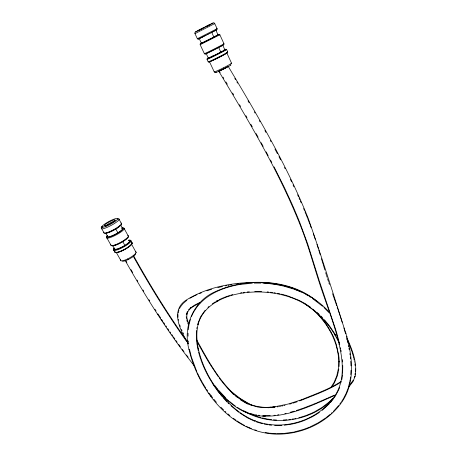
<?xml version="1.0" encoding="UTF-8"?>
<svg xmlns="http://www.w3.org/2000/svg" width="457" height="457" viewBox="0 0 457 457"><rect width="100%" height="100%" fill="white"/><g stroke="black" fill="none" stroke-linecap="round" stroke-linejoin="round"><path stroke-width="0.69" d="M339.254 361.51L339.083 366.531M188.05 333.256L188.05 336.163M177.984 314.479L177.984 317.307M350.993 370.336L350.753 374.557M355.306 371.284L355.329 368.799M342.63 373.363L342.761 365.589M196.556 330.48L196.63 341.111M342.516 374.729L341.887 379.459M188.255 329.845L188.992 324.699L190.358 319.477M186.222 314.982L187.37 311.4M200.08 302.911C194.716 305.699 188.267 308.138 186.764 314.502L186.976 313.508L186.81 317.518L188.655 323.95M350.279 378.784L350.508 376.974M354.952 374.637L355.146 373.318M196.784 328.52L196.938 327.543M338.5 370.873L338.803 369.022M349.799 381.538L350.119 379.733M243.37 292.943C224.827 295.393 203.194 304.739 198.07 324.55L198.138 324.293C196.11 332.296 196.681 340.733 198.304 348.754L198.235 348.423C201.628 364.172 209.112 378.842 218.783 391.649L218.549 391.352C228.209 403.857 240.365 415.099 255.246 420.937L254.977 420.834C280.644 430.745 311.754 422.525 330.085 402.269L329.937 402.446C335.821 395.871 339.974 387.719 341.459 378.996L341.39 379.379C343.436 367.617 341.75 355.58 339.134 344.052L339.225 344.447C334.661 325.053 327.286 306.481 320.968 287.624C314.165 267.236 308.692 246.403 300.763 226.404C279.198 171.769 248.859 121.174 218.623 71.012M355.06 376.437C357.671 363.338 352.404 350.148 347.149 338.38M178.156 313.028L178.464 311.571M338.397 371.49L337.203 376.185L334.558 382.538M349.696 382.138L348.217 387.884M354.215 377.608L354.586 376.282M355.158 376.082L353.072 381.526L348.919 386.759M197.578 324.407L200.509 316.872L205.102 310.286M114.77 221.222L115.073 220.251M113.599 248.962L113.422 249.528L114.593 251.607L115.193 251.801M178.67 310.874L178.967 309.943M132.039 243.741L132.222 243.17L131.068 241.079L130.462 240.885M207.238 58.645L207.015 59.313L208.186 61.804L208.826 62.038M227.506 52.646L227.729 51.972L226.581 49.465L225.941 49.23M348.017 388.45L346.086 393.494L343.555 398.39M339.02 389.147L339.728 387.313M191.494 316.387L193.425 312.394M128.103 259.627L127.48 258.999M338.746 389.752L335.289 396.219L330.451 402.617M353.232 380.11L349.491 385.485M179.544 308.566L180.235 307.247M333.69 384.091L334.267 383.057M193.694 311.903L197.058 306.864M180.504 306.824L183.08 303.517L186.873 300.278M332.113 386.622L333.399 384.605M341.602 401.537L343.258 398.927M339.808 404.062L340.882 402.543M330.679 387.793L334.141 382.286L336.735 376.037L338.323 368.936L338.763 361.481L338.78 361.875C338.591 351.919 335.735 342.15 331.274 333.296L331.451 333.656C326.521 323.962 319.603 315.279 311.206 308.366L311.474 308.589L304.122 303.282M222.422 45.294L222.759 45.214L206.198 53.555L208.323 58.09M338.637 405.536L333.473 411.311M188.998 349.354C198.332 390.318 231.596 433.133 276.731 434.15C301.866 434.481 327.623 422.771 342.025 401.817C355.238 382.589 352.467 357.682 346.789 336.363M197.39 306.436C207.627 293.691 223.736 287.242 239.468 284.54M188.513 309.835L189.215 309.075M329.491 403.645L322.202 410.335M205.324 53.989A0.76 0.725 84.7 0 1 204.353 53.635L200.172 44.717A0.765 0.731 83.7 0 1 200.503 43.695L201.828 42.981M206.244 53.555L206.627 53.241M332.782 398.453L328.749 402.309L322.339 407.227M333.136 398.795C310.543 422.091 271.932 427.432 243.867 411.083M331.182 413.471L332.096 412.608M207.929 307.39L208.946 306.476M330.222 414.299L326.304 417.492M199.875 302.443L194.613 305.116L189.992 308.338M189.906 308.406L191.037 307.464M213.082 31.664L211.7 32.367L213.859 37.051L218 34.841L215.875 30.196L215.441 30.385M340.973 381.549C328.754 389.467 314.759 394.225 301.369 399.795M341.288 381.938C328.429 390.181 313.782 395.254 299.666 400.92M325.79 417.869L318.278 422.799L310.046 426.924M223.622 44.763A0.765 0.725 89.9 0 0 223.964 43.741L219.851 34.755A0.771 0.731 88.6 0 0 218.874 34.389L215.338 36.286M200.532 43.695L201.657 43.084M202.857 28.151L195.533 31.921A1.291 1.222 82.8 0 0 194.979 33.641L197.367 38.731A0.771 0.731 83.1 0 0 198.349 39.091L201.965 37.297M212.282 303.848L213.065 303.305M317.541 413.659L319.437 412.368M321.859 407.558L314.776 411.688M213.459 303.037L215.407 301.803M215.841 30.219L213.619 31.379M317.038 413.973L312.445 416.698L304.888 420.234M206.141 26.557L213.105 22.976A1.297 1.222 87.1 0 1 214.744 23.587L217.092 28.717A0.777 0.731 87.8 0 1 216.749 29.751L213.185 31.607M200.395 44.569L219.851 34.755L219.331 34.966M189.963 298.244L192.985 296.582M216.401 301.214L217.915 300.363L216.378 301.226M218.657 300.546L216.161 301.94M207.712 52.618L208.072 52.418M197.601 38.599L217.092 28.717L216.789 28.86M214.242 23.85L214.744 23.587L195.002 33.624L195.402 33.435M215.241 36.354L213.31 37.331M201.634 28.78L198.395 30.465L201.554 28.888M206.541 26.352L210.243 24.432L207.101 25.998M212.716 31.847L213.613 31.396M212.168 37.914L213.488 37.251M204.159 27.494L201.531 28.814M204.45 27.42L206.398 26.443M210.009 33.23L212.522 31.95M212.859 37.577L210.974 38.525M203.171 28.071L195.533 31.921M204.085 27.511L206.661 26.203M202.017 28.677L204.593 27.271M207.347 34.583L208.192 34.149M208.032 34.241L210.049 33.212M210.203 38.931L211.551 38.245M205.884 26.615L213.099 22.976M204.673 35.943L205.993 35.275M205.747 35.395L207.581 34.464M208.843 39.616L209.746 39.148M209.523 39.273L210.363 38.834M202.817 36.874L203.999 36.274M203.416 36.577L205.147 35.692M208.523 39.765L205.593 41.25M209.135 39.456L207.501 40.296M202.434 37.063L198.372 39.085M202.251 37.16L202.931 36.811M206.21 40.941L206.85 40.622M204.993 41.547L206.176 40.941M204.428 41.827L205.627 41.216M204.605 41.724L201.4 43.306L199.263 38.634M204.136 41.953L201.383 43.255M218.983 299.809L221.245 298.695M193.482 296.319L194.973 295.588M215.567 30.339L216.704 29.768M311.588 413.237L314.256 411.963M217.875 34.835L218.829 34.406M331.971 396.19L334.358 395.094M335.175 395.271C311.531 405.61 286.768 418.064 260.222 415.921C241.05 414.465 225.878 400.663 214.681 386.125M195.47 295.348L196.978 294.662M328.035 397.95L331.411 396.442M324.67 399.418L327.469 398.196M320.3 401.32L324.104 399.664M221.828 298.444L223.57 297.696M311.046 413.471L306.116 415.459M317.112 402.686L319.666 401.594M312.851 404.456L316.478 402.954M309.446 427.192L303.265 429.523L294.262 431.945M199.492 293.583L201.331 292.851M312.251 404.708L303.465 408.09M224.147 297.444L227.123 296.319M301.534 421.503L304.339 420.469M301.369 399.795L288.236 404.022L274.908 406.719M299.558 409.449L302.814 408.318M303.322 416.413L305.556 415.647M227.729 296.125L229.545 295.525M206.878 290.835L208.746 290.229M298.689 422.428L300.963 421.691M292.783 403.223L297.176 401.8M296.262 410.512L298.907 409.678M209.369 290.029L211.602 289.35M300.489 417.258L302.757 416.578M289.629 404.131L291.52 403.588M230.796 295.142L232.739 294.594M290.275 412.26L294.285 411.134M298.113 422.594L293.417 423.805M298.775 417.698L299.918 417.407M217.778 287.647L220.605 286.962M283.923 405.599L285.037 405.336M284.86 413.591L286.048 413.317M221.222 286.825L222.456 286.55M281.695 406.084L282.809 405.845M294.696 418.635L295.873 418.378M225.552 285.893L226.792 285.642M279.461 406.513L280.581 406.296M292.817 423.947L284.34 425.238M228.037 285.414L229.277 285.185M293.6 432.094L284.18 433.407M292.337 419.052L293.514 418.841M277.222 406.89L278.342 406.701M230.522 284.968L231.768 284.762M240.605 292.868L241.844 292.663M277.61 414.91L278.827 414.716M240.068 284.448L252.333 283.191M288.778 419.566L290.561 419.32M243.17 292.451L244.661 292.263M243.238 292.96C264.786 289.949 290.423 293.543 309.332 306.944L309.035 306.738C319.654 314.119 328.423 323.99 335.038 335.067L334.832 334.718L339.431 343.344M237.034 283.991L238.383 283.826M272.783 406.953L275 406.707L270.458 407.141M273.32 407.387L275.063 407.193M273.297 407.387L274.417 407.261M240.399 283.591L242.416 283.386M273.932 415.35L275.16 415.224M286.996 419.737L283.329 420M247.248 291.96L249.293 291.777M272.835 407.444L268.305 407.735M281.9 425.421L274.594 425.467M246.454 283.049L247.843 282.963M270.573 407.13C256.84 408.558 243.073 403.2 233.356 393.506L233.63 393.763C217.715 378.693 207.244 359.048 196.778 340.065M283.506 433.47L276.725 433.647M270.224 415.642L263.346 415.647M254.749 291.486L261.632 291.526M254.178 283.106L260.964 283.117M268.425 407.73L257.828 407.061L248.608 404.376M262.884 415.63L265.334 415.727M265.334 416.218L262.706 416.116M263.997 282.375C237.509 281.666 209.569 285.791 186.656 299.803C169.49 310.303 180.675 331.171 188.313 343.733M276.051 433.619L269.978 433.219M262.821 283.191L268.373 283.58M267.254 282.592C285.402 283.883 303.602 289.841 317.535 301.831M267.225 283.1L263.963 282.877M273.475 419.817L276.536 420.017M263.809 282.363L267.454 282.603M268.779 283.243L280.352 284.905M267.134 291.863L268.493 292.006M271.589 419.612L267.848 419.098M269.601 283.7L272.658 284.06M269.093 424.947L271.572 425.244M258.468 415.213L259.667 415.356M269.293 433.127L265.174 432.511M270.544 292.223L272.595 292.509M273.269 284.151L275.725 284.517M255.486 414.745L256.674 414.945M266.025 424.456L267.865 424.764M273.966 292.697L275.325 292.931M276.342 284.614L283.603 286.088L293.434 289.001M267.225 419L262.347 417.949M277.359 293.285L280.044 293.845M253.121 414.242L254.303 414.493M264.203 424.085L265.414 424.353M281.026 285.031L284.368 285.785M281.375 294.154L284.026 294.805M285.025 285.956L290.989 287.659M250.79 413.625L252.538 414.088M260.01 423.039L262.392 423.685M284.66 294.982L287.207 295.708M258.696 416.927L261.141 417.652M259.416 422.879L256.337 421.868M104.385 225.421L105.915 225.912M287.83 295.913L299.181 300.392L304.562 303.288L310.771 307.367M254.76 429.843L256.474 430.403M258.085 416.75L252.755 414.802M291.64 287.887L293.594 288.573M248.442 412.871L242.296 410.22M294 289.19L297.324 290.469M254.823 421.303L247.608 417.938L239.942 413.111M294.251 288.795L303.625 293.006M249.733 427.901L251.39 428.592M298.627 291.035L300.58 291.874M249.322 413.311L252.173 414.568M247.797 427.038L249.493 427.798M246.723 403.52L247.968 404.108M250.43 404.599L252.607 405.639M246.134 426.238L247.243 426.769M250.784 404.776L240.256 398.504L230.339 390.878M247.563 403.628L247.888 403.799L236.275 396.23M246.1 403.223L240.359 399.789M243.421 424.816L244.495 425.398M239.519 408.701L241.753 409.952M304.219 293.337L307.75 295.393M241.216 423.57L242.884 424.524M307.133 295.245L308.281 295.913M239.577 422.576L240.673 423.239M237.36 407.364L238.977 408.369M309.435 296.582L310.549 297.29M239.045 422.234L236.92 420.846M312.485 298.524L322.562 306.287M233.321 418.281L235.881 420.126M233.773 404.839L235.281 405.953M238.805 412.305L231.008 405.833M232.145 393.02L234.704 395.054M233.27 404.468L229.717 401.56M228.894 401.172L219.383 393.1M235.743 396.248L236.657 397.013M224.661 397.099L221.485 394.345M227.877 413.865L229.86 415.544M312.908 309.166L315.147 311.166M316.701 312.091L319.254 314.427M224.993 411.266L225.947 412.14M219.708 392.734L221.034 393.951M323.939 307.555L329.2 312.799M233.041 393.888L233.293 394.117L228.106 388.907L221.976 381.658M227.952 402.903L228.82 403.748M225.432 397.584L218.903 390.524M223.593 409.929L220.857 407.187M320.905 316.027L322.511 317.661M227.112 402.034L222.919 397.499M329.571 312.457C301.563 281.369 252.441 274.377 215.218 291.715C193.225 301.129 182.629 327.075 189.055 349.679M318.152 314.102L325.767 323.293L331.885 333.421M324.447 319.763L329.543 325.978L335.461 334.798M220.503 394.631L222.113 396.545M213.887 399.298L216.435 402.354M217.189 388.467L218.046 389.518M192.848 363.258L193.717 364.349M194.642 366.308C168.502 333.273 146.12 297.421 125.367 260.816M218.56 392.169L219.337 393.157M215.07 385.817L216.327 387.416M211.842 396.687L212.659 397.733M218.172 391.678L218.377 391.94L213.956 385.754L208.306 376.402M186.427 354.963L188.13 357.191M221.576 381.149L219.24 378.048M213.031 383.966L214.259 385.588M182.332 349.434L183.971 351.644M211.237 395.899L211.437 396.168L209.283 393.226M210.837 396.19L211.054 396.493M208.478 392.974L208.7 393.277M178.687 344.378L180.309 346.629M188.05 342.567L180.823 332.296L181.046 332.61C164.012 307.909 148.336 282.283 133.764 256.057M184.879 338.991L186.467 341.213M187.656 342.881L188.45 343.99M218.469 377.002L210.06 364.366M173.34 336.792L174.848 338.934M175.974 340.545L177.099 342.15M180.418 332.599L184.685 338.723M169.981 331.902L170.724 332.987M171.849 334.615L172.597 335.706M206.593 389.335L207.741 391.015M180.618 332.885C163.572 308.172 147.879 282.54 133.295 256.308M165.874 325.847L166.622 326.955M167.742 328.606L168.862 330.262M161.784 319.711L162.898 321.385M163.64 322.505L164.76 324.179M158.076 314.056L160.67 318.015M157.465 314.056L157.654 314.347M161.167 319.711L161.367 320.009M154.952 309.212L156.06 310.931M204.759 386.473L205.856 388.193M148.971 299.729L149.719 300.917M143.012 290.029L143.755 291.246M219.469 71.281L220.183 72.457M223.05 77.176L223.764 78.353M228.134 66.248C257.577 115.495 286.939 165.217 308.315 218.612C322.036 257.685 334.358 297.284 346.892 336.752M207.387 359.962L209.717 363.823M225.918 81.889L227.323 84.231M202.657 382.983L204.393 385.902M234.795 78.438L235.498 79.621M236.903 81.98L237.606 83.157M137.083 280.107L137.768 281.255M232.596 93.017L233.687 94.856M239.502 104.687L240.571 106.515M207.055 359.413L201.88 350.388M130.965 269.59L132.661 272.521M248.008 100.826L249.076 102.671M335.272 334.484L336.266 336.198M245.912 115.684L246.974 117.535M254.389 111.879L255.052 113.045M126.178 261.17L126.863 262.375M250.87 124.321L252.258 126.778M106.921 237.966L110.754 244.792M105.784 233.333L107.635 236.635M112.782 245.797L114.616 249.059M116.461 252.727L120.528 259.976A1.114 1.04 15.5 0 0 120.894 260.364M259.365 120.631L260.062 121.87M115.718 228.917L117.883 232.813M122.722 241.525L124.858 245.375M256.074 133.53L258.114 137.203M200.657 379.424L202.308 382.4M199.103 345.372L201.571 349.828M131.45 244.021L136.146 252.532M120.814 225.227L122.636 228.534M264.906 130.548L265.923 132.399M336.883 337.295L337.46 338.346M196.647 340.876L198.795 344.812M187.084 340.425L187.753 341.647M261.17 142.704L263.158 146.36M270.321 140.425L270.984 141.659M266.14 151.844L268.145 155.603M274.937 149.016L277.405 153.701M270.481 159.99L271.789 162.492M207.992 375.843L204.627 369.079M278.97 156.677L280.604 159.841M198.806 375.86L200.326 378.824M274.074 166.874L284.562 187.89L292.651 205.433M183.091 332.81L183.651 333.907M284.477 167.433L285.117 168.696M332.233 334.147L332.987 335.712M290.412 179.412L291.589 181.875M197.361 372.849L198.504 375.266M346.96 339.157L348.8 343.207M181.498 329.417L182.029 330.548M293.063 184.954L293.925 186.799M209.477 61.712L214.219 71.835A1.245 1.2 88 0 0 215.818 72.412M231.002 63.255A9.677 0.537 -26.6 0 1 223.227 67.933L223.696 69.024M218.68 47.517L220.805 52.132M226.849 52.978L231.522 63.169M222.753 45.209L224.855 49.784M297.61 194.796L298.45 196.641M298.998 197.87L299.809 199.715M300.352 200.943L301.163 202.788M204.376 368.502L201.72 362.098M333.222 336.243L333.913 337.832M292.92 206.038L299.027 220.537M196.796 371.644L191.369 356.991M303.625 208.541L304.425 210.471M304.956 211.757L305.756 213.682M349.022 343.75L351.901 351.479M306.013 214.322L307.555 218.178M299.284 221.165L307.59 243.65L319.146 280.398M334.141 338.357L335.192 341.042M307.812 218.817L309.795 223.959M187.69 322.848L188.193 324.156M310.029 224.593L311.2 227.775M179.704 324.938L180.264 326.469M200.772 359.436L201.48 361.43M335.415 341.687L336.095 343.63M332.57 293.725L335.352 301.78M313.285 233.504L315.25 239.217M335.575 302.431L336.695 305.687M337.14 306.99L337.814 308.943M338.031 309.595L339.991 315.439M328.857 282.723L329.434 284.46M187.233 321.551L187.33 321.837L186.702 319.672M319.334 280.986L336.049 330.634M316.964 244.369L318.438 248.934M327.538 278.656L328.48 281.563M340.208 316.09L342.207 322.311M199.469 355.397L200.537 358.768M326.487 275.308L327.115 277.319M318.849 250.236L320.254 254.778M325.652 272.612L326.275 274.634M352.084 352.033L353.244 356.02M336.295 344.287L338.86 356.043M321.454 258.702L323.059 264.032M323.259 264.694L324.853 269.961M343.904 327.926L345.406 333.142M336.255 331.308L339.717 344.321L339.631 343.972M198.538 351.993L199.281 354.718M191.203 356.374L189.552 349.559M345.898 332.999L345.995 333.387M353.415 356.694L353.752 358.037M346.555 337.523L347.229 340.214M347.537 341.568L347.851 342.916M198.218 350.616L197.207 345.635M353.901 358.716L354.198 360.076M348.423 345.578L348.697 346.897M340.459 347.771L340.711 349.034M348.948 348.228L349.194 349.554M340.962 350.302L341.179 351.57M178.23 319.317L178.396 320.288M354.529 361.767L354.592 362.138M186.473 318.615L186.216 316.69M196.75 342.407L197.116 344.989M349.862 353.552L350.039 354.895M354.872 363.852L355.095 365.583M350.308 356.9L350.513 358.814M342.333 359.619L342.544 362.007M338.945 356.683L339.265 361.853M188.307 341.002L188.404 342.202M350.742 361.373L350.982 365.868M227.889 66.499A5.318 0.303 -26.5 0 1 223.622 68.853A5.318 0.303 -26.5 0 1 219.046 70.926M226.729 52.869A10.454 0.423 -26.7 0 1 218.143 57.828A10.454 0.423 -26.7 0 1 209.632 61.438M227.397 52.035A10.939 0.434 -26.7 0 1 217.932 57.393A10.939 0.434 -26.7 0 1 208.546 61.484M224.284 50.356A10.957 0.394 -26.7 0 1 223.844 51.161A10.957 0.394 -26.7 0 1 210.751 57.776A10.957 0.394 -26.7 0 1 208.541 58.307M210.923 56.999A10.957 0.394 -26.7 0 1 213.39 55.697M219.617 52.561A10.957 0.394 -26.7 0 1 220.937 51.927M224.164 49.899A10.471 0.366 -26.7 0 1 222.999 51.024A10.471 0.366 -26.7 0 1 210.631 57.251A10.471 0.366 -26.7 0 1 208.689 57.685M224.09 50.019A9.254 0.326 -26.7 0 1 217.349 53.92A9.254 0.326 -26.7 0 1 208.575 57.873M223.639 43.832A10.985 0.297 -26.8 0 1 213.722 49.247A10.985 0.297 -26.8 0 1 204.953 53.218M223.324 44.843A10.248 0.286 -26.7 0 1 213.739 50.076A10.248 0.286 -26.7 0 1 206.13 53.446M207.552 52.652A10.248 0.286 -26.7 0 1 208.004 52.412M230.499 64.905A8.46 0.486 -26.5 0 1 223.347 69.196A8.46 0.486 -26.5 0 1 216.31 71.96M223.227 67.933A9.677 0.537 -26.6 0 1 214.533 71.503M226.369 53.092A9.723 0.388 -26.7 0 1 218.457 57.639A9.723 0.388 -26.7 0 1 209.797 61.427M131.256 242.29A10.025 2.154 -28.5 0 1 124.955 249.025A10.025 2.154 -28.5 0 1 114.593 251.607M131.787 243.021A9.58 2.062 -28.5 0 1 124.487 249.671A9.58 2.062 -28.5 0 1 115.135 251.996M105.881 226.004A4.958 0.88 -28.2 0 1 110.057 222.93A4.958 0.88 -28.2 0 1 114.598 221.428M128.606 240.416A10.037 2.119 -28.4 0 1 129.034 243.41A10.037 2.119 -28.4 0 1 117.243 249.876A10.037 2.119 -28.4 0 1 114.41 248.202M128.531 240.171A9.591 2.022 -28.4 0 1 128.383 243.221A9.591 2.022 -28.4 0 1 117.42 249.231A9.591 2.022 -28.4 0 1 114.273 247.985M118.574 218.794A10.145 1.799 -28.2 0 1 109.057 226.478A10.145 1.799 -28.2 0 1 103.156 226.255M117.649 219.006A1.137 1.074 22.5 0 1 119.18 219.497L121.533 223.776A0.68 0.646 21.3 0 1 121.265 224.644M101.82 226.666A1.137 1.068 23.1 0 0 101.38 228.112L103.762 232.356A0.68 0.64 22.1 0 0 103.962 232.579M129.045 240.656A8.477 1.788 -28.4 0 1 122.699 246.62A8.477 1.788 -28.4 0 1 114.633 248.374M126.892 238.291A8.494 1.737 -28.4 0 1 114.147 245.358M120.916 223.039A10.128 1.862 -28.2 0 1 113.416 229.797A10.128 1.862 -28.2 0 1 103.882 232.145M121.276 224.204A9.448 1.748 -28.2 0 1 113.69 230.265A9.448 1.748 -28.2 0 1 104.619 233.11M127.771 235.486A10.06 2.051 -28.4 0 1 120.454 242.444A10.06 2.051 -28.4 0 1 110.868 244.569M128.16 237.16A0.674 0.64 17.9 0 0 128.434 236.303L124.304 228.803A0.68 0.64 19.9 0 0 123.396 228.511M128.206 236.823A9.386 1.919 -28.4 0 1 120.722 242.895A9.386 1.919 -28.4 0 1 111.697 245.695M121.905 228.277A10.1 1.942 -28.3 0 1 122.208 231.059A10.1 1.942 -28.3 0 1 110.326 237.531A10.1 1.942 -28.3 0 1 107.601 236.069M106.572 237.349A0.68 0.634 20.9 0 1 106.841 236.486M121.756 228.243A8.529 1.628 -28.3 0 1 116.249 233.761A8.529 1.628 -28.3 0 1 107.681 235.995M120.157 225.524A8.546 1.582 -28.2 0 1 113.262 230.299A8.546 1.582 -28.2 0 1 105.973 232.95M121.928 227.86A9.431 1.799 -28.3 0 1 115.861 234.173A9.431 1.799 -28.3 0 1 107.521 235.572M135.575 253.395A7.758 1.788 -28.6 0 1 130.725 258.205A7.758 1.788 -28.6 0 1 122.402 261.187M135.472 251.71A8.872 2.028 -28.6 0 1 129.245 258.096A8.872 2.028 -28.6 0 1 120.619 259.765M131.485 243.844A8.912 1.919 -28.5 0 1 125.001 249.219A8.912 1.919 -28.5 0 1 116.295 252.344M227.066 67.025A4.741 0.286 -25.7 0 1 220.165 70.384M219.469 70.635A4.741 0.286 -25.7 0 1 219.32 70.675M107.464 225.112A6.09 1.074 -28.2 0 0 115.095 219.977A6.09 1.074 -28.2 0 0 106.612 223.462A6.09 1.074 -28.2 0 0 107.464 225.112M105.881 226.409A9.026 1.588 -28.2 0 0 117.712 218.714A9.026 1.588 -28.2 0 0 105.573 223.467A9.026 1.588 -28.2 0 0 105.881 226.409"/></g></svg>
